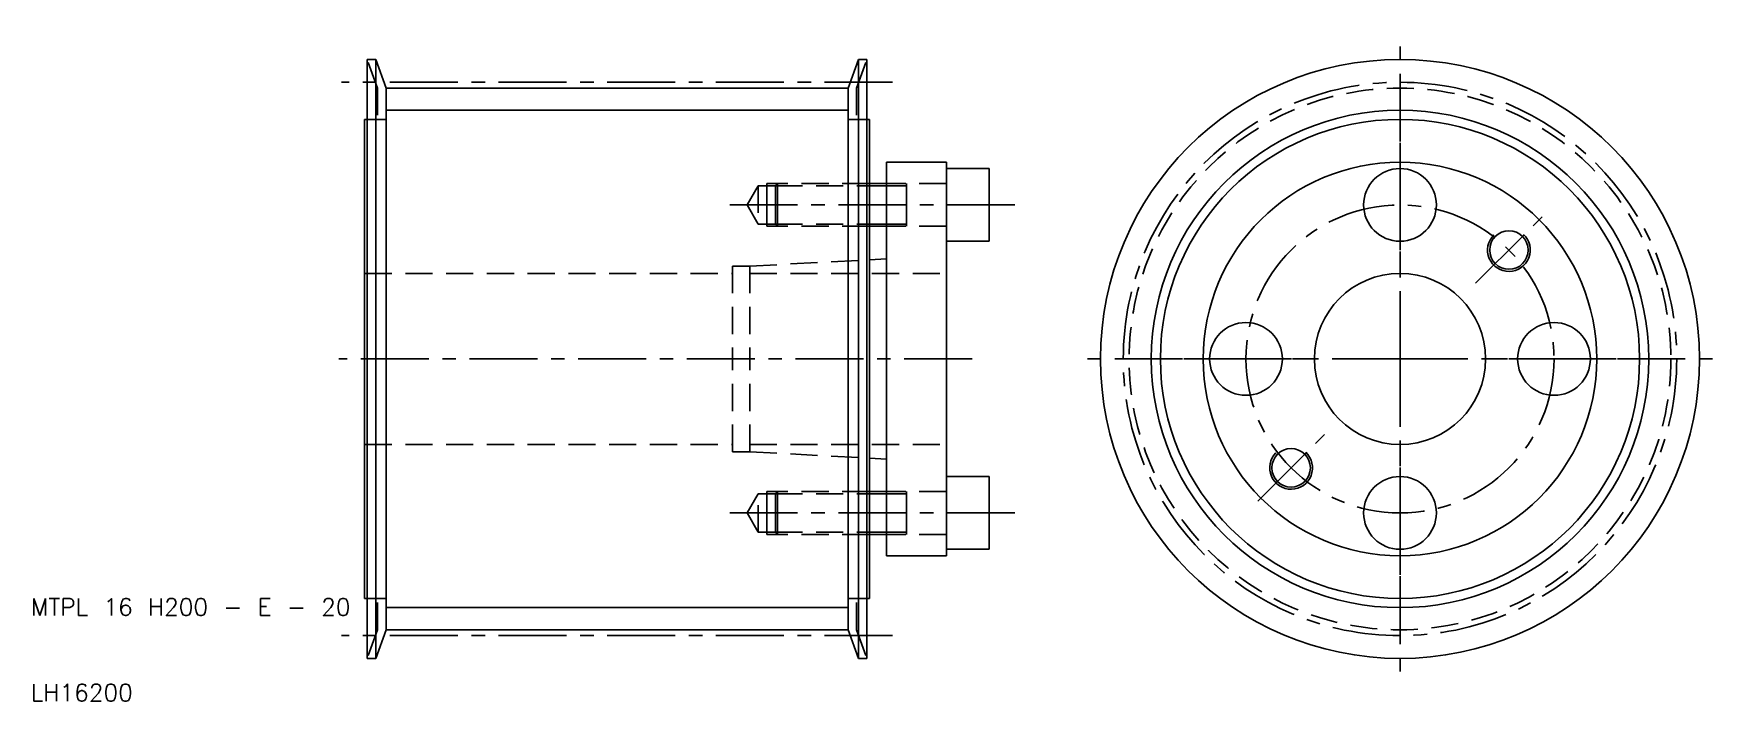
# Model space of a CAD drawing. Extents: x 10 to 208, y 10 to 88.
import ezdxf

# ---------------------------------------------------------------- set-up
doc = ezdxf.new("R2010")
doc.units = 0
doc.header["$LTSCALE"] = 0.25
doc.linetypes.add('CENTER', pattern=[50.8, 31.75, -6.35, 6.35, -6.35])
doc.linetypes.add('DASHED', pattern=[19.05, 12.7, -6.35])
doc.layers.get('0').update_dxf_attribs({"linetype": 'CONTINUOUS'})
doc.layers.add('CENTER', color=1, linetype='CENTER')
doc.styles.get("Standard").update_dxf_attribs({"font": 'txt.shx'})

msp = doc.modelspace()

# ---------------------------------------------------------------- linework, layer by layer
for p, q in [((49.3, 85), (49.3, 78)), ((50.3, 85), (49.3, 85)), ((50.3, 85), (50.3, 15)), ((51.5, 81.655), (50.3, 85)), ((105.5, 81.655), (106.7, 85)), ((106.7, 85), (106.7, 15)), ((106.7, 85), (107.7, 85)), ((107.7, 85), (107.7, 78)), ((105.5, 81.655), (51.5, 81.655)), ((51.5, 81.655), (51.5, 78)), ((105.5, 81.655), (105.5, 78)), ((49, 78), (49, 50)), ((49.3, 78), (49, 78)), ((49.3, 78), (49.3, 50)), ((51.5, 78), (51.5, 22)), ((105.5, 78), (105.5, 22)), ((107.7, 78), (107.7, 50)), ((107.7, 78), (108, 78)), ((108, 78), (108, 70.5)), ((110, 73), (117, 73)), ((110, 73), (110, 70.5)), ((117, 73), (117, 72.25)), ((117, 72.25), (117, 63.75)), ((117, 72.25), (122, 72.25)), ((122, 72.25), (122, 68)), ((108, 70.5), (108, 65.5)), ((110, 70.5), (108, 70.5)), ((110, 70.5), (110, 65.5)), ((122, 63.75), (122, 68)), ((108, 65.5), (108, 61.59375)), ((110, 65.5), (108, 65.5)), ((110, 65.5), (110, 61.7)), ((117, 63.75), (117, 50)), ((117, 63.75), (122, 63.75)), ((110, 61.7), (108, 61.59375)), ((108, 61.59375), (108, 50)), ((110, 61.7), (110, 50)), ((49, 22), (49, 50)), ((49.3, 22), (49.3, 50)), ((107.7, 22), (107.7, 50)), ((108, 38.40625), (108, 50)), ((110, 38.3), (110, 50)), ((117, 36.25), (117, 50)), ((108, 34.5), (108, 38.40625)), ((110, 38.3), (108, 38.40625)), ((110, 34.5), (110, 38.3)), ((117, 27.75), (117, 36.25)), ((117, 36.25), (122, 36.25)), ((122, 36.25), (122, 32)), ((108, 29.5), (108, 34.5)), ((110, 34.5), (108, 34.5)), ((110, 29.5), (110, 34.5)), ((122, 27.75), (122, 32)), ((108, 22), (108, 29.5)), ((110, 29.5), (108, 29.5)), ((110, 27), (110, 29.5)), ((117, 27.75), (122, 27.75)), ((117, 27), (117, 27.75)), ((110, 27), (117, 27)), ((49.3, 22), (49, 22)), ((49.3, 15), (49.3, 22)), ((51.5, 18.345), (51.5, 22)), ((105.5, 18.345), (105.5, 22)), ((107.7, 15), (107.7, 22)), ((107.7, 22), (108, 22)), ((51.5, 18.345), (50.3, 15)), ((105.5, 18.345), (51.5, 18.345)), ((105.5, 18.345), (106.7, 15)), ((50.3, 15), (49.3, 15)), ((106.7, 15), (107.7, 15))]:
    msp.add_line(p, q)
at = {"color": 3, "linetype": 'DASHED'}
for p, q in [((50.5, 81.655), (49.3, 85)), ((106.5, 81.655), (107.7, 85)), ((50.5, 81.655), (50.5, 78)), ((106.5, 81.655), (106.5, 78)), ((51.5, 78), (49.3, 78)), ((105.5, 78), (107.7, 78)), ((95, 70.25), (93.700962, 68)), ((97, 70.25), (95, 70.25)), ((95, 70.25), (95, 65.75)), ((97.25, 70.5), (96, 70.5)), ((96, 70.5), (96, 68)), ((97.25, 70.5), (97, 70.25)), ((97, 70.25), (108, 70.25)), ((97, 70.25), (97, 68)), ((108, 70.5), (97.25, 70.5)), ((97.25, 70.5), (97.25, 68)), ((117, 70.5), (110, 70.5)), ((110, 70.25), (112.333333, 70.25)), ((112.333333, 70.5), (112.333333, 68)), ((95, 65.75), (93.700962, 68)), ((96, 65.5), (96, 68)), ((97, 65.75), (97, 68)), ((97.25, 65.5), (97.25, 68)), ((112.333333, 65.5), (112.333333, 68)), ((97, 65.75), (95, 65.75)), ((97.25, 65.5), (96, 65.5)), ((97, 65.75), (108, 65.75)), ((97.25, 65.5), (97, 65.75)), ((108, 65.5), (97.25, 65.5)), ((110, 65.75), (112.333333, 65.75)), ((117, 65.5), (110, 65.5)), ((94, 60.85), (108, 61.59375)), ((49, 60), (92, 60)), ((92, 60.85), (92, 50)), ((92, 60.85), (94, 60.85)), ((94, 60.85), (94, 50)), ((94, 60), (117, 60)), ((92, 39.15), (92, 50)), ((94, 39.15), (94, 50)), ((49, 40), (92, 40)), ((94, 40), (117, 40)), ((92, 39.15), (94, 39.15)), ((94, 39.15), (108, 38.40625)), ((95, 34.25), (93.700962, 32)), ((95, 29.75), (95, 34.25)), ((97, 34.25), (95, 34.25)), ((96, 34.5), (96, 32)), ((97.25, 34.5), (96, 34.5)), ((97.25, 34.5), (97, 34.25)), ((97, 34.25), (97, 32)), ((97, 34.25), (108, 34.25)), ((97.25, 34.5), (97.25, 32)), ((108, 34.5), (97.25, 34.5)), ((117, 34.5), (110, 34.5)), ((110, 34.25), (112.333333, 34.25)), ((112.333333, 34.5), (112.333333, 32)), ((95, 29.75), (93.700962, 32)), ((96, 29.5), (96, 32)), ((97, 29.75), (97, 32)), ((97.25, 29.5), (97.25, 32)), ((112.333333, 29.5), (112.333333, 32)), ((97, 29.75), (95, 29.75)), ((97, 29.75), (108, 29.75)), ((97.25, 29.5), (97, 29.75)), ((110, 29.75), (112.333333, 29.75)), ((97.25, 29.5), (96, 29.5)), ((108, 29.5), (97.25, 29.5)), ((117, 29.5), (110, 29.5)), ((51.5, 22), (49.3, 22)), ((50.5, 18.345), (50.5, 22)), ((105.5, 22), (107.7, 22)), ((106.5, 18.345), (106.5, 22)), ((50.5, 18.345), (49.3, 15)), ((106.5, 18.345), (107.7, 15))]:
    msp.add_line(p, q, dxfattribs=at)
at = {"color": 3}
for p, q in [((105.5, 79.065), (51.5, 79.065)), ((110, 70.25), (108, 70.25)), ((110, 65.75), (108, 65.75)), ((110, 34.25), (108, 34.25)), ((110, 29.75), (108, 29.75)), ((105.5, 20.935), (51.5, 20.935))]:
    msp.add_line(p, q, dxfattribs=at)
for centre, radius in [((170, 50), 35), ((170, 50), 28), ((170, 50), 23), ((170, 50), 23), ((170, 68), 4.25), ((182.727922, 62.727922), 2.25), ((170, 50), 10), ((152, 50), 4.25), ((188, 50), 4.25), ((157.272078, 37.272078), 2.25), ((170, 32), 4.25)]:
    msp.add_circle(centre, radius)
at = {"color": 3, "linetype": 'DASHED'}
msp.add_circle((170, 50), 31.655, dxfattribs=at)
at = {"color": 3}
msp.add_circle((170, 50), 29.065, dxfattribs=at)
for centre in [(182.727922, 62.727922), (157.272078, 37.272078)]:
    msp.add_arc(centre, 2.5, 135, 47, dxfattribs=at)
at = {"layer": 'CENTER', "color": 1, "linetype": 'CENTER'}
for p, q in [((170, 50), (170, 88)), ((110.7, 82.34), (46.3, 82.34)), ((170, 75.25), (170, 60.75)), ((125, 68), (90.700962, 68)), ((178.838835, 58.838835), (186.617009, 66.617009)), ((120, 50), (46, 50)), ((170, 50), (132, 50)), ((144.75, 50), (159.25, 50)), ((170, 50), (208, 50)), ((170, 50), (170, 12)), ((195.25, 50), (180.75, 50)), ((153.382991, 33.382991), (161.161165, 41.161165)), ((170, 24.75), (170, 39.25)), ((125, 32), (90.700962, 32)), ((110.7, 17.66), (46.3, 17.66))]:
    msp.add_line(p, q, dxfattribs=at)
for radius in [32.34, 18]:
    msp.add_circle((170, 50), radius, dxfattribs=at)

# ---------------------------------------------------------------- texts
for s, p in [('MTPL 16 H200 - E - 20', (10, 20)), ('LH16200', (10, 10))]:
    msp.add_text(s, height=2).set_placement(p)

doc.saveas('drawing.dxf')
